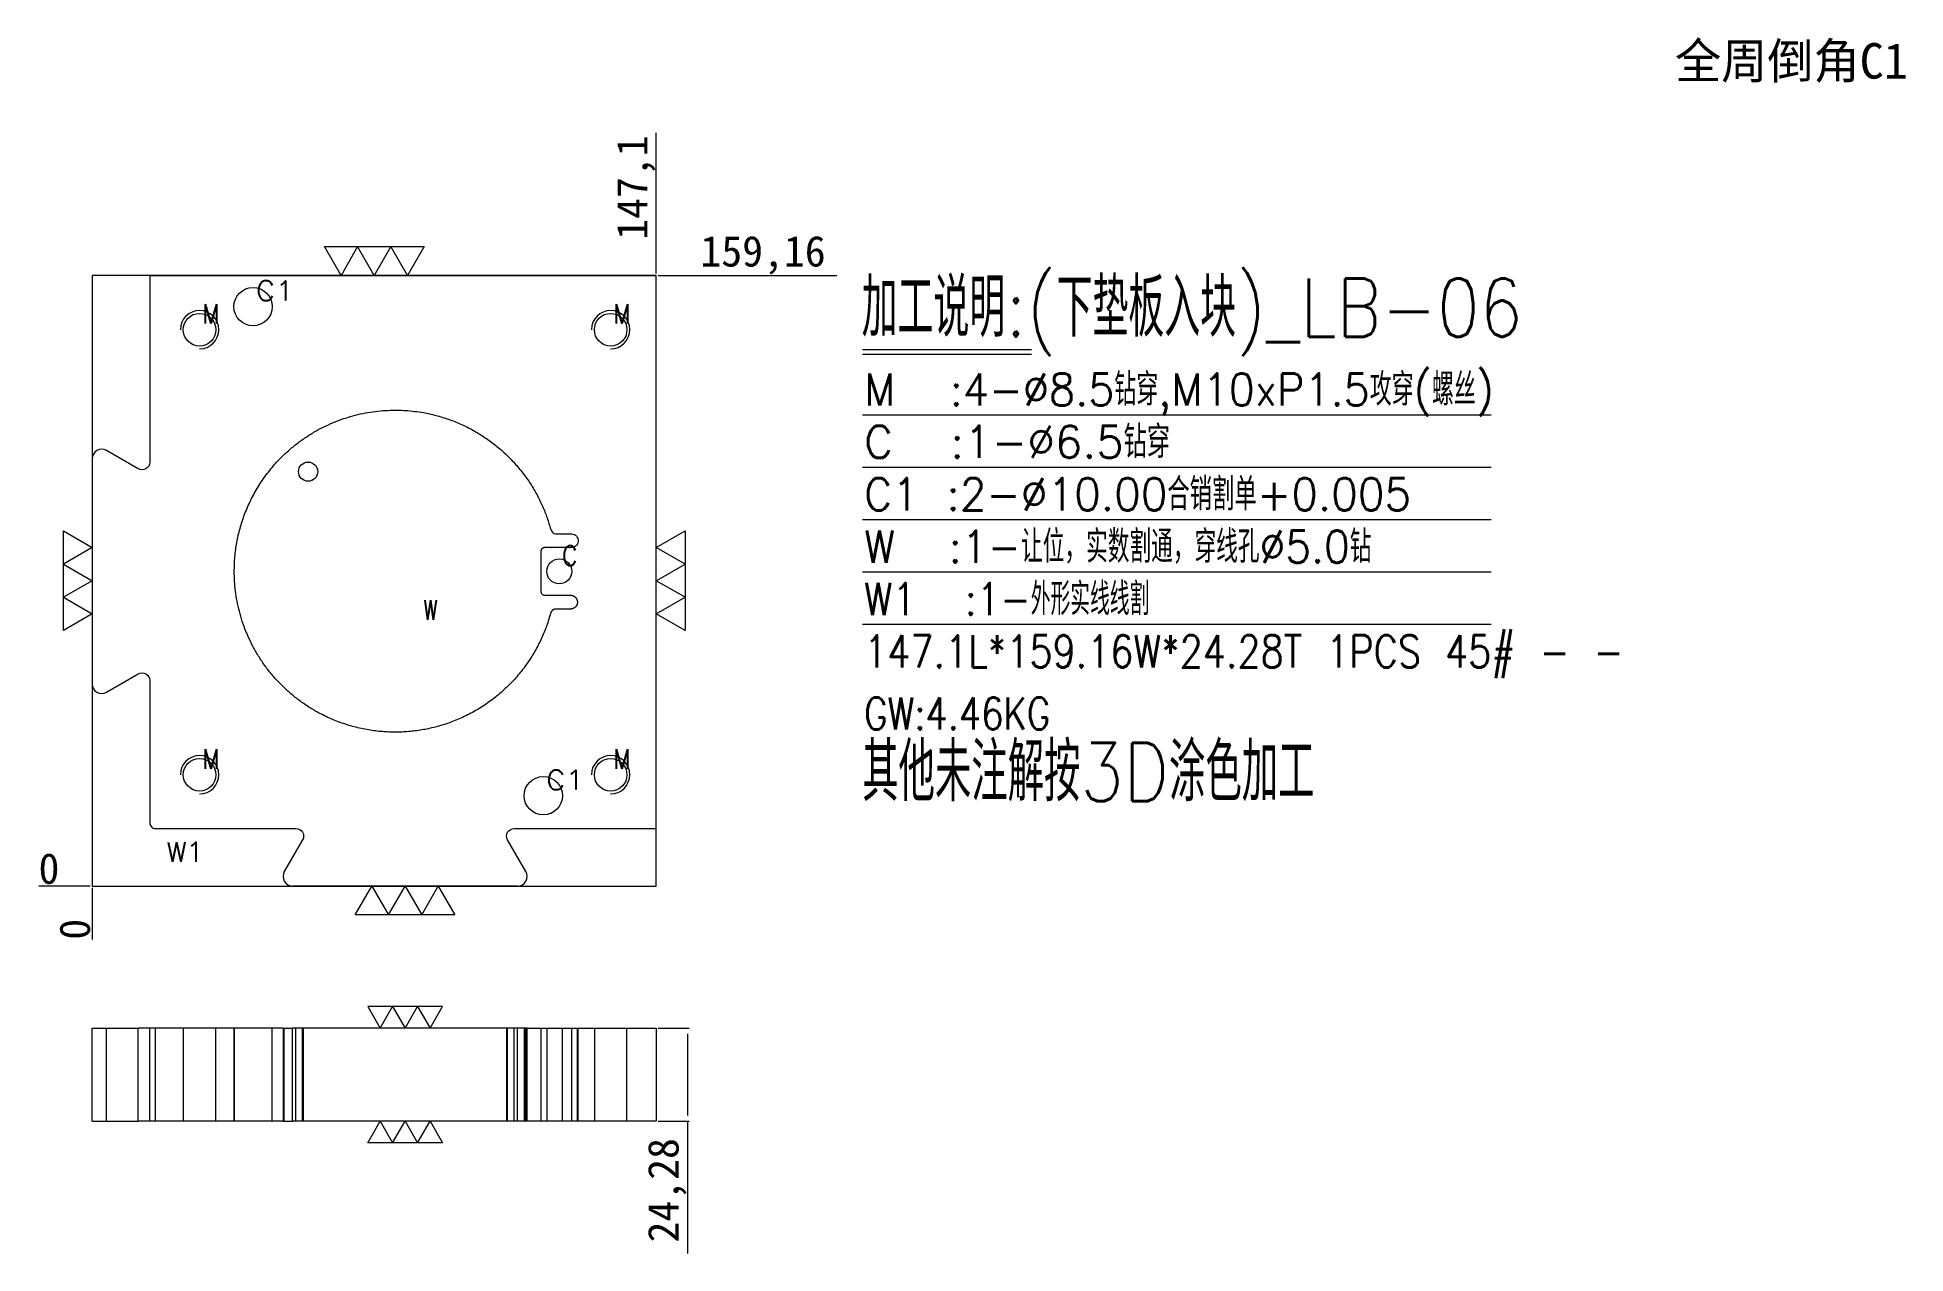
# Model space of a CAD drawing. Header units: millimetres. Extents: x 15210 to 15697, y 37473 to 37790.
import ezdxf
from ezdxf.enums import TextEntityAlignment as Align

# ---------------------------------------------------------------- set-up
doc = ezdxf.new("R2010")
doc.units = ezdxf.units.MM
doc.linetypes.add('DASHED', pattern=[0])
for name, color, linetype in [('dim', 4, 'Continuous'), ('LB', 7, 'Continuous'), ('LB_W', 1, 'Continuous')]:
    doc.layers.add(name, color=color, linetype=linetype)
doc.styles.add('_PUG_ERP', font='txt')
doc.styles.add('chinesef_fs', font='txt.shx', dxfattribs={"bigfont": 'gbcbig.shx'})
doc.dimstyles.new('_PUG_ERP', dxfattribs={"dimtxt": 8, "dimasz": 1.5, "dimexe": 0.5, "dimexo": 0.5, "dimgap": 0.5, "dimtad": 1, "dimtxsty": '_PUG_ERP', "dimblk": 'CLOSEDBLANK', "dimcen": 0, "dimclrd": 4, "dimclre": 4, "dimclrt": 3, "dimazin": 3, "dimtfac": 1, "dimtmove": 0, "dimatfit": 3, "dimldrblk": 'CLOSEDBLANK', "dimlwd": 9, "dimlwe": 9})

# ---------------------------------------------------------------- blocks, each defined once
blk = doc.blocks.new('*D733')
at = {"layer": 'Defpoints', "color": 0}
for p in [(15371.2, 37727.68), (15379.3, 37727.68), (15224.1, 37568.52)]:
    blk.add_point(p, dxfattribs=at)
at = {"layer": 'dim', "color": 4, "lineweight": 9}
for p, q in [((15371.7, 37727.68), (15374.2, 37727.68)), ((15374.2, 37727.68), (15376.3, 37727.68)), ((15376.3, 37727.68), (15418.27, 37727.68))]:
    blk.add_line(p, q, dxfattribs=at)
at = {"layer": 'dim', "color": 3, "lineweight": 13, "insert": (15399.04, 37732.94), "char_height": 8, "attachment_point": 5, "style": '_PUG_ERP'}
blk.add_mtext('159,16', dxfattribs=at)
blk = doc.blocks.new('_ClosedBlank')
blk = doc.blocks.new('*D734')
at = {"layer": 'Defpoints', "color": 0}
for p in [(15216, 37568.52), (15224.1, 37568.52), (15224.1, 37568.52)]:
    blk.add_point(p, dxfattribs=at)
at = {"layer": 'dim', "color": 4, "lineweight": 9}
blk.add_line((15223.6, 37568.52), (15210.16, 37568.52), dxfattribs=at)
at = {"layer": 'dim', "color": 3, "lineweight": 13, "insert": (15212.83, 37573.02), "char_height": 8, "attachment_point": 5, "style": '_PUG_ERP'}
blk.add_mtext('0', dxfattribs=at)
blk = doc.blocks.new('*D735')
at = {"layer": 'Defpoints', "color": 0}
for p in [(15224.1, 37568.52), (15224.1, 37568.52), (15224.1, 37560.42)]:
    blk.add_point(p, dxfattribs=at)
at = {"layer": 'dim', "color": 4, "lineweight": 9}
blk.add_line((15224.1, 37568.02), (15224.1, 37554.59), dxfattribs=at)
at = {"layer": 'dim', "color": 3, "lineweight": 13, "insert": (15219.6, 37557.25), "char_height": 8, "attachment_point": 5, "rotation": 90, "style": '_PUG_ERP'}
blk.add_mtext('0', dxfattribs=at)
blk = doc.blocks.new('*D736')
at = {"layer": 'Defpoints', "color": 0}
for p in [(15371.2, 37735.78), (15371.2, 37727.68), (15224.1, 37568.52)]:
    blk.add_point(p, dxfattribs=at)
at = {"layer": 'dim', "color": 4, "lineweight": 9}
for p, q in [((15371.2, 37732.78), (15371.2, 37764.85)), ((15371.2, 37730.68), (15371.2, 37732.78)), ((15371.2, 37728.18), (15371.2, 37730.68))]:
    blk.add_line(p, q, dxfattribs=at)
at = {"layer": 'dim', "color": 3, "lineweight": 13, "insert": (15365.94, 37750.56), "char_height": 8, "attachment_point": 5, "rotation": 90, "style": '_PUG_ERP'}
blk.add_mtext('147,1', dxfattribs=at)
blk = doc.blocks.new('*D737')
at = {"layer": 'Defpoints', "color": 0}
for p in [(15371.2, 37531.5), (15371.2, 37507.22), (15379.3, 37507.22)]:
    blk.add_point(p, dxfattribs=at)
at = {"layer": 'dim', "color": 4, "lineweight": 9}
for p, q in [((15371.7, 37531.5), (15379.8, 37531.5)), ((15379.3, 37530), (15379.3, 37508.72)), ((15371.7, 37507.22), (15379.8, 37507.22)), ((15379.3, 37507.22), (15379.3, 37472.72))]:
    blk.add_line(p, q, dxfattribs=at)
at = {"layer": 'dim', "color": 3, "lineweight": 13, "insert": (15374.04, 37489.22), "char_height": 8, "attachment_point": 5, "rotation": 90, "style": '_PUG_ERP'}
blk.add_mtext('24,28', dxfattribs=at)

msp = doc.modelspace()

# ---------------------------------------------------------------- linework, layer by layer
at = {"layer": 'dim', "color": 8, "linetype": 'Continuous', "lineweight": 18}
for p, q in [((15424.964, 37708.373), (15469.013, 37708.373)), ((15424.964, 37707.107), (15469.013, 37707.107)), ((15424.964, 37691.345), (15588.954, 37691.345)), ((15424.964, 37677.691), (15588.954, 37677.691)), ((15424.964, 37664.038), (15588.954, 37664.038)), ((15424.964, 37650.384), (15588.954, 37650.384)), ((15424.964, 37636.731), (15588.954, 37636.731))]:
    msp.add_line(p, q, dxfattribs=at)
at = {"layer": 'dim', "lineweight": 13}
for points in [[(15310.638, 37735.175), (15306.308, 37727.675), (15301.978, 37735.175), (15297.648, 37727.675), (15293.317, 37735.175), (15288.987, 37727.675), (15284.657, 37735.175), (15310.638, 37735.175)], [(15216.598, 37661.088), (15224.098, 37656.758), (15216.598, 37652.427), (15224.098, 37648.097), (15216.598, 37643.767), (15224.098, 37639.437), (15216.598, 37635.107), (15216.598, 37661.088)], [(15378.698, 37635.107), (15371.198, 37639.437), (15378.698, 37643.767), (15371.198, 37648.097), (15378.698, 37652.427), (15371.198, 37656.758), (15378.698, 37661.088), (15378.698, 37635.107)], [(15292.708, 37561.019), (15297.038, 37568.519), (15301.368, 37561.019), (15305.698, 37568.519), (15310.028, 37561.019), (15314.358, 37568.519), (15318.689, 37561.019), (15292.708, 37561.019)], [(15295.955, 37537.125), (15299.203, 37531.5), (15302.451, 37537.125), (15305.698, 37531.5), (15308.946, 37537.125), (15312.193, 37531.5), (15315.441, 37537.125), (15295.955, 37537.125)], [(15295.955, 37501.594), (15299.203, 37507.219), (15302.451, 37501.594), (15305.698, 37507.219), (15308.946, 37501.594), (15312.193, 37507.219), (15315.441, 37501.594), (15295.955, 37501.594)]]:
    msp.add_lwpolyline(points, close=True, dxfattribs=at)
at = {"layer": 'dim', "color": 252, "linetype": 'DASHED', "lineweight": 13, "ltscale": 0.5}
msp.add_lwpolyline([(15224.098, 37568.519), (15371.198, 37568.519), (15371.198, 37727.675), (15224.098, 37727.675)], close=True, dxfattribs=at)
at = {"layer": 'LB', "color": 135, "linetype": 'Continuous', "lineweight": 18}
for p, q in [((15371.198, 37583.519), (15371.198, 37727.675)), ((15224.098, 37531.5), (15227.848, 37531.5)), ((15227.848, 37531.5), (15236.098, 37531.5)), ((15239.098, 37531.5), (15236.098, 37531.5)), ((15240.598, 37531.5), (15239.098, 37531.5)), ((15273.868, 37531.5), (15240.598, 37531.5)), ((15273.868, 37531.5), (15276.368, 37531.5)), ((15335.028, 37531.5), (15276.368, 37531.5)), ((15337.528, 37531.5), (15335.028, 37531.5)), ((15337.528, 37531.5), (15371.198, 37531.5)), ((15371.198, 37531.5), (15371.198, 37507.219)), ((15224.098, 37507.219), (15227.848, 37507.219)), ((15227.848, 37507.219), (15236.098, 37507.219)), ((15239.098, 37507.219), (15236.098, 37507.219)), ((15240.598, 37507.219), (15239.098, 37507.219)), ((15273.868, 37507.219), (15240.598, 37507.219)), ((15273.868, 37507.219), (15276.368, 37507.219)), ((15335.028, 37507.219), (15276.368, 37507.219)), ((15337.528, 37507.219), (15335.028, 37507.219)), ((15371.198, 37507.219), (15337.528, 37507.219))]:
    msp.add_line(p, q, dxfattribs=at)
at = {"layer": 'LB', "color": 155, "linetype": 'Continuous', "lineweight": 18}
for p, q in [((15227.848, 37507.219), (15227.848, 37531.5)), ((15236.098, 37507.219), (15236.098, 37531.5)), ((15240.598, 37507.219), (15240.598, 37531.5)), ((15276.368, 37507.219), (15276.368, 37531.5)), ((15335.028, 37507.219), (15335.028, 37531.5))]:
    msp.add_line(p, q, dxfattribs=at)
at = {"layer": 'LB', "color": 5, "linetype": 'DASHED', "lineweight": 13, "ltscale": 0.347735}
for p, q in [((15247.844, 37531.5), (15247.844, 37507.219)), ((15256.35, 37507.219), (15256.35, 37531.5)), ((15355.045, 37531.5), (15355.045, 37507.219)), ((15363.551, 37507.219), (15363.551, 37531.5))]:
    msp.add_line(p, q, dxfattribs=at)
at = {"layer": 'LB', "color": 155, "linetype": 'DASHED', "lineweight": 13, "ltscale": 0.347735}
for p, q in [((15274.203, 37507.219), (15274.203, 37531.5)), ((15277.234, 37507.219), (15277.234, 37531.5)), ((15278.966, 37507.219), (15278.966, 37531.5)), ((15332.43, 37507.219), (15332.43, 37531.5)), ((15334.162, 37507.219), (15334.162, 37531.5)), ((15337.193, 37507.219), (15337.193, 37531.5))]:
    msp.add_line(p, q, dxfattribs=at)
at = {"layer": 'LB', "color": 31, "linetype": 'DASHED', "lineweight": 13, "ltscale": 0.347735}
for p, q in [((15342.647, 37531.5), (15342.647, 37507.219)), ((15349.146, 37507.219), (15349.146, 37531.5))]:
    msp.add_line(p, q, dxfattribs=at)
at = {"layer": 'LB', "color": 42, "linetype": 'Continuous', "lineweight": 18}
for centre, radius in [((15252.097, 37713.519), 4.253), ((15359.298, 37713.519), 4.253), ((15280.398, 37676.519), 2.5), ((15345.896, 37650.512), 3.25), ((15252.097, 37597.519), 4.253), ((15359.298, 37597.519), 4.253)]:
    msp.add_circle(centre, radius, dxfattribs=at)
at = {"layer": 'LB', "color": 42, "linetype": 'Continuous', "lineweight": 13}
for centre in [(15252.097, 37713.519), (15359.298, 37713.519), (15252.097, 37597.519), (15359.298, 37597.519)]:
    msp.add_arc(centre, 5, 270, 180, dxfattribs=at)
at = {"layer": 'LB', "color": 135, "linetype": 'Continuous', "lineweight": 18}
msp.add_open_spline([(15239.098, 37727.631), (15239.27, 37727.646), (15239.442, 37727.658), (15239.7, 37727.669), (15239.829, 37727.673), (15239.958, 37727.675), (15240.044, 37727.675), (15240.087, 37727.675), (15240.474, 37727.675), (15241.506, 37727.675), (15243.914, 37727.675), (15248.73, 37727.675), (15258.362, 37727.675), (15277.627, 37727.675), (15316.156, 37727.675), (15349.181, 37727.675), (15371.198, 37727.675)], degree=3, knots=[0, 0, 0, 0, 0.0039062, 0.0039062, 0.0058594, 0.0068359, 0.0068359, 0.0078125, 0.0078125, 0.015625, 0.03125, 0.0625, 0.125, 0.25, 0.5, 1, 1, 1, 1], dxfattribs=at)
at = {"layer": 'LB_W', "color": 1, "linetype": 'Continuous', "lineweight": 18}
for p, q in [((15224.098, 37679.849), (15224.098, 37621.189)), ((15335.028, 37568.519), (15276.368, 37568.519)), ((15224.098, 37507.219), (15224.098, 37531.5)), ((15239.098, 37507.219), (15239.098, 37531.5)), ((15273.868, 37531.5), (15273.868, 37507.219)), ((15337.528, 37507.219), (15337.528, 37531.5))]:
    msp.add_line(p, q, dxfattribs=at)
at = {"layer": 'LB_W', "color": 1, "linetype": 'DASHED', "lineweight": 13, "ltscale": 0.347735}
for p, q in [((15261.058, 37531.5), (15261.058, 37507.219)), ((15261.152, 37531.5), (15261.152, 37507.219)), ((15271.058, 37507.219), (15271.058, 37531.5)), ((15279.234, 37507.219), (15279.234, 37531.5)), ((15332.162, 37531.5), (15332.162, 37507.219)), ((15336.735, 37531.5), (15336.735, 37507.219)), ((15341.097, 37531.5), (15341.097, 37507.219)), ((15346.735, 37507.219), (15346.735, 37531.5)), ((15350.627, 37507.219), (15350.627, 37531.5)), ((15350.835, 37507.219), (15350.835, 37531.5))]:
    msp.add_line(p, q, dxfattribs=at)
at = {"layer": 'LB_W', "color": 1, "lineweight": 13}
for points in [[(15239.098, 37727.631), (15239.098, 37678.983, -0.5773503), (15236.098, 37677.251), (15227.848, 37682.014, 0.5773503), (15224.098, 37679.849)], [(15224.098, 37621.189, 0.5773503), (15227.848, 37619.024), (15236.098, 37623.787, -0.5773503), (15239.098, 37622.055), (15239.098, 37585.019, 0.4142136), (15240.598, 37583.519), (15277.234, 37583.519, -0.5773503), (15278.966, 37580.519), (15274.203, 37572.269, 0.5773503), (15276.368, 37568.519)], [(15335.028, 37568.519, 0.5773503), (15337.193, 37572.269), (15332.43, 37580.519, -0.5773503), (15334.162, 37583.519), (15371.198, 37583.519)]]:
    msp.add_lwpolyline(points, format="xyb", dxfattribs=at)
at = {"layer": 'LB_W', "color": 1, "linetype": 'Continuous', "lineweight": 18}
for centre in [(15266.058, 37719.529), (15341.735, 37592.057)]:
    msp.add_circle(centre, 5, dxfattribs=at)
msp.add_rational_spline([(15348.827, 37640.711), (15349.277, 37640.711), (15349.779, 37640.863), (15350.161, 37641.221), (15350.611, 37642.001), (15350.73, 37642.511), (15350.611, 37643.021), (15350.161, 37643.801), (15349.779, 37644.159), (15349.277, 37644.311), (15347.145, 37644.311), (15345.462, 37644.311), (15343.78, 37644.311), (15342.098, 37644.311), (15341.683, 37644.311), (15341.305, 37644.518), (15341.098, 37644.897), (15341.098, 37645.311), (15341.097, 37647.911), (15341.098, 37650.511), (15341.098, 37653.111), (15341.098, 37655.712), (15341.098, 37656.126), (15341.305, 37656.504), (15341.683, 37656.711), (15342.098, 37656.711), (15343.828, 37656.711), (15345.559, 37656.711), (15347.289, 37656.711), (15349.472, 37656.711), (15349.978, 37656.857), (15350.364, 37657.216), (15350.818, 37657.998), (15350.939, 37658.511), (15350.818, 37659.024), (15350.364, 37659.806), (15349.978, 37660.166), (15349.472, 37660.315), (15348.044, 37660.303), (15347.069, 37660.311), (15346.093, 37660.311), (15345.117, 37660.31), (15344.608, 37660.31), (15344.131, 37660.525), (15343.8, 37660.931), (15343.668, 37661.423), (15339.984, 37675.198), (15330.714, 37686.542), (15317.356, 37692.555), (15303.097, 37692.545), (15288.264, 37692.534), (15268.566, 37685.117), (15261.152, 37665.417), (15261.152, 37635.752), (15268.567, 37616.051), (15288.264, 37608.629), (15303.097, 37608.624), (15317.315, 37608.618), (15330.639, 37614.595), (15339.907, 37625.882), (15343.629, 37639.604), (15343.762, 37640.094), (15344.093, 37640.497), (15344.569, 37640.711), (15345.077, 37640.711), (15346.014, 37640.711), (15346.952, 37640.711), (15347.89, 37640.711), (15348.827, 37640.711)], [0.535898384862, 0.535898384862, 0.52948575604, 0.535898384862, 0.535898384862, 0.52948575604, 0.535898384862, 0.535898384862, 0.52948575604, 0.535898384862, 0.535898384862, 0.535898384862, 0.535898384862, 0.535898384862, 0.457419546752, 0.431259934048, 0.457419546752, 0.535898384862, 0.535898384862, 0.535898384862, 0.535898384862, 0.535898384862, 0.457419283861, 0.431259583527, 0.457419283861, 0.535898384862, 0.535898384862, 0.535898384862, 0.535898384862, 0.535898384862, 0.529355568822, 0.535898384862, 0.535898384862, 0.529355568822, 0.535898384862, 0.535898384862, 0.529355568822, 0.535898384862, 0.535898384862, 0.535898384862, 0.535898384862, 0.535898384862, 0.480485619869, 0.462014698204, 0.480485619869, 0.535898384862, 0.480433742023, 0.461945527744, 0.480433742023, 0.535898384862, 0.535898384862, 0.505278147112, 0.535898384862, 0.535898384862, 0.505278147112, 0.535898384862, 0.535898384862, 0.480722813026, 0.462330955747, 0.480722813026, 0.535898384862, 0.480776797172, 0.462402934609, 0.480776797172, 0.535898384862, 0.535898384862, 0.535898384862, 0.535898384862, 0.535898384862], degree=4, knots=[0, 0, 0, 0, 0, 0.0104475, 0.0104475, 0.0104475, 0.020895, 0.020895, 0.020895, 0.0313424, 0.0313424, 0.0313424, 0.070402, 0.070402, 0.070402, 0.070402, 0.0786088, 0.0786088, 0.0786088, 0.0786088, 0.1301364, 0.1301364, 0.1301364, 0.1301364, 0.1371407, 0.1371407, 0.1371407, 0.1371407, 0.1664138, 0.1664138, 0.1664138, 0.1740612, 0.1740612, 0.1740612, 0.1817086, 0.1817086, 0.1817086, 0.189356, 0.189356, 0.189356, 0.2058606, 0.2058606, 0.2058606, 0.2058606, 0.2135851, 0.2135851, 0.2135851, 0.2135851, 0.4074535, 0.4074535, 0.4074535, 0.4074535, 0.6091168, 0.6091168, 0.6091168, 0.8107801, 0.8107801, 0.8107801, 0.8107801, 0.9841841, 0.9841841, 0.9841841, 0.9841841, 0.9897412, 0.9897412, 0.9897412, 0.9897412, 1, 1, 1, 1, 1], dxfattribs=at)

# ---------------------------------------------------------------- texts
at = {"layer": 'dim'}
msp.add_text('全周倒角C1', height=9.2593, dxfattribs=at).set_placement((15667.225, 37783.771), align=Align.MIDDLE)
at = {"layer": 'dim', "color": 4, "lineweight": 13, "style": 'chinesef_fs'}
for s, height, width, p in [('加工说明:(下垫板入块)_LB-06', 15.2, 0.8554, (15424.765, 37711.679)), ('C1', 5.1, 1.1106, (15266.762, 37721.109)), ('M', 5.1, 0.8408, (15252.801, 37715.1)), ('M', 5.1, 0.8408, (15360.002, 37715.1)), ('M  :4-%%c8.5钻穿,M10xP1.5攻穿(螺丝)', 8.4, 0.9459, (15425.409, 37693.738)), ('C  :1-%%c6.5钻穿', 8.4, 0.997, (15425.409, 37680.084)), ('C', 5.1, 0.8969, (15346.566, 37652.074)), ('W', 5.1, 0.6727, (15310.55, 37637.921)), ('147.1L*159.16W*24.28T 1PCS 45# - - ', 8.4, 0.8372, (15425.409, 37625.47)), ('GW:4.46KG ', 8.4, 0.8074, (15425.409, 37609.286)), ('M', 5.1, 0.8408, (15252.801, 37599.1)), ('M', 5.1, 0.8408, (15360.002, 37599.1)), ('C1', 5.1, 1.1106, (15342.439, 37593.638)), ('W1', 5.1, 0.9957, (15243.491, 37574.863))]:
    msp.add_text(s, height=height, dxfattribs=dict(at, width=width)).set_placement(p)
at = {"layer": 'dim', "color": 1, "lineweight": 13, "style": 'chinesef_fs'}
for s, width, p in [('C1 :2-%%c10.00合销割单+0.005', 0.964, (15425.409, 37666.431)), ('W  :1-让位，实数割通，穿线孔%%c5.0钻', 0.9347, (15425.409, 37652.777)), ('W1  :1-外形实线线割', 0.8523, (15425.409, 37639.124))]:
    msp.add_text(s, height=8.4, dxfattribs=dict(at, width=width)).set_placement(p)
at = {"layer": 'dim', "color": 21, "lineweight": 13, "style": 'chinesef_fs', "width": 0.8663}
msp.add_text('其他未注解按3D涂色加工', height=15.2, dxfattribs=at).set_placement((15424.898, 37590.632))

# ---------------------------------------------------------------- dimensions: what is measured, and where the dimension line sits
at = {"layer": 'dim', "lineweight": 13}
for feature_location, offset, dtype, origin, picture, middle in [((15371.198, 37727.675), (0, 8.1), 1, (15224.098, 37568.519), '*D736', (15365.936, 37750.561)), ((15371.198, 37727.675), (8.1, 0), 0, (15224.098, 37568.519), '*D733', (15399.036, 37732.937)), ((15224.097676008, 37568.51930088), (-8.1, 0), 0, (15224.097676008, 37568.51930088), '*D734', (15212.831009341, 37573.01930088)), ((15224.097676008, 37568.51930088), (0, -8.1), 1, (15224.097676008, 37568.51930088), '*D735', (15219.597676008, 37557.252634213))]:
    dim = msp.add_ordinate_dim(feature_location=feature_location, offset=offset, dtype=dtype, origin=origin, dimstyle='_PUG_ERP', dxfattribs=at)
    dim.commit()
    dim.dimension.update_dxf_attribs({"geometry": picture, "text_midpoint": middle})
dim = msp.add_linear_dim(base=(15379.298, 37507.219), p1=(15371.198, 37531.5), p2=(15371.198, 37507.219), angle=90, dimstyle='_PUG_ERP', dxfattribs=at)
dim.commit()
dim.dimension.update_dxf_attribs({"geometry": '*D737', "text_midpoint": (15374.036, 37489.219)})

doc.saveas('drawing.dxf')
